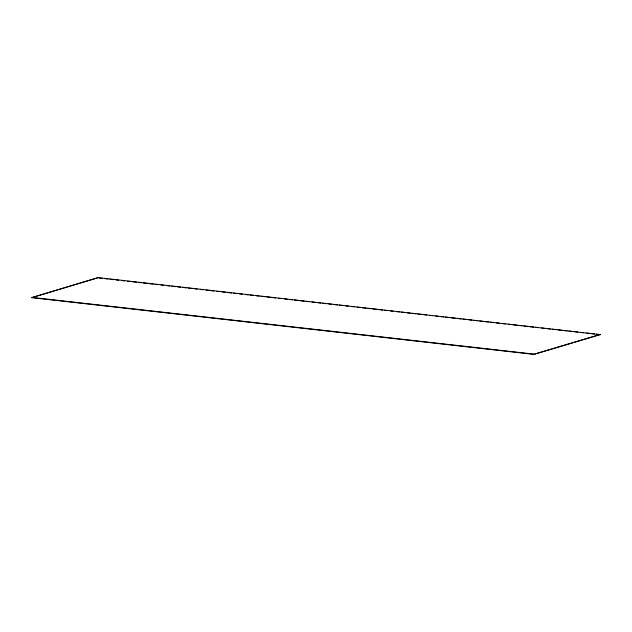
<?xml version="1.0" encoding="UTF-8"?>
<svg xmlns="http://www.w3.org/2000/svg" width="632" height="632" viewBox="0 0 632 632"><rect width="100%" height="100%" fill="white"/><g stroke="black" fill="none" stroke-linecap="round" stroke-linejoin="round"><path stroke-width="0.95" d="M31.6 297.664L98.221 277.63L600.376 334.628L533.779 354.37L31.6 297.664L98.221 277.63M533.779 354.37L600.4 334.336M99.177 278.025L102.115 278.357M105.062 278.696L108.001 279.028M109.968 279.249L113.886 279.692M115.854 279.913L118.792 280.245M121.731 280.576L124.678 280.908M127.617 281.24L130.563 281.572M132.523 281.793L136.449 282.235M138.408 282.457L141.355 282.788M143.314 283.01L147.24 283.452M149.199 283.673L153.118 284.116M155.085 284.345L158.024 284.677M160.97 285.008L163.909 285.34M166.856 285.672L169.795 286.004M171.754 286.225L175.68 286.667M177.639 286.889L180.586 287.22M182.545 287.442L186.472 287.884M188.431 288.105L192.357 288.548M194.316 288.769L197.255 289.101M200.202 289.432L203.141 289.772M206.087 290.104L209.026 290.436M210.993 290.657L213.932 290.989M216.879 291.32L219.818 291.652M221.777 291.873L225.703 292.316M227.662 292.537L231.588 292.979M233.548 293.201L236.494 293.532M239.433 293.864L242.38 294.196M245.319 294.528L248.258 294.86M250.225 295.081L253.163 295.421M256.11 295.752L259.049 296.084M261.008 296.305L264.934 296.748M266.894 296.969L270.82 297.411M272.779 297.632L275.726 297.964M278.665 298.296L281.611 298.628M284.55 298.96L287.497 299.292M289.456 299.513L292.395 299.845M294.362 300.066L298.28 300.508M300.247 300.737L304.166 301.18M306.133 301.401L309.072 301.733M312.018 302.064L314.957 302.396M317.896 302.728L320.843 303.06M322.802 303.281L326.728 303.723M328.687 303.945L331.634 304.276M333.593 304.498L337.52 304.94M339.479 305.161L343.397 305.604M345.364 305.825L348.303 306.157M351.25 306.496L354.189 306.828M357.135 307.16L360.074 307.492M362.033 307.713L365.96 308.155M367.919 308.377L370.865 308.708M372.825 308.93L376.751 309.372M378.71 309.593L382.637 310.036M384.596 310.257L387.535 310.589M390.481 310.92L393.42 311.252M396.367 311.584L399.305 311.924M401.273 312.145L404.211 312.477M407.158 312.808L410.097 313.14M412.056 313.361L415.982 313.804M417.942 314.025L421.868 314.467M423.827 314.689L426.774 315.02M429.713 315.352L432.659 315.684M435.598 316.016L438.545 316.348M440.504 316.569L443.443 316.901M445.41 317.122L449.328 317.572M451.295 317.793L455.214 318.236M457.173 318.457L461.099 318.899M463.058 319.12L466.005 319.452M468.944 319.784L471.891 320.116M473.85 320.337L477.776 320.78M479.735 321.001L482.674 321.333M484.641 321.554L488.56 321.996M490.527 322.217L494.445 322.66M496.412 322.889L499.351 323.221M502.298 323.552L505.237 323.884M508.175 324.216L511.122 324.548M513.081 324.769L517.008 325.211M518.967 325.433L521.913 325.764M523.873 325.986L527.799 326.428M529.758 326.649L533.684 327.092M535.644 327.313L538.582 327.645M541.529 327.976L544.468 328.316M547.415 328.648L550.354 328.98M552.313 329.201L556.239 329.643M558.198 329.865L561.145 330.196M563.104 330.418L567.03 330.86M568.99 331.081L572.916 331.524M574.875 331.745L577.814 332.077M580.761 332.408L583.699 332.74M586.646 333.072L589.585 333.404M591.552 333.625L594.491 333.965M596.45 334.186L600.376 334.628M31.624 297.372L533.803 354.086"/></g></svg>
